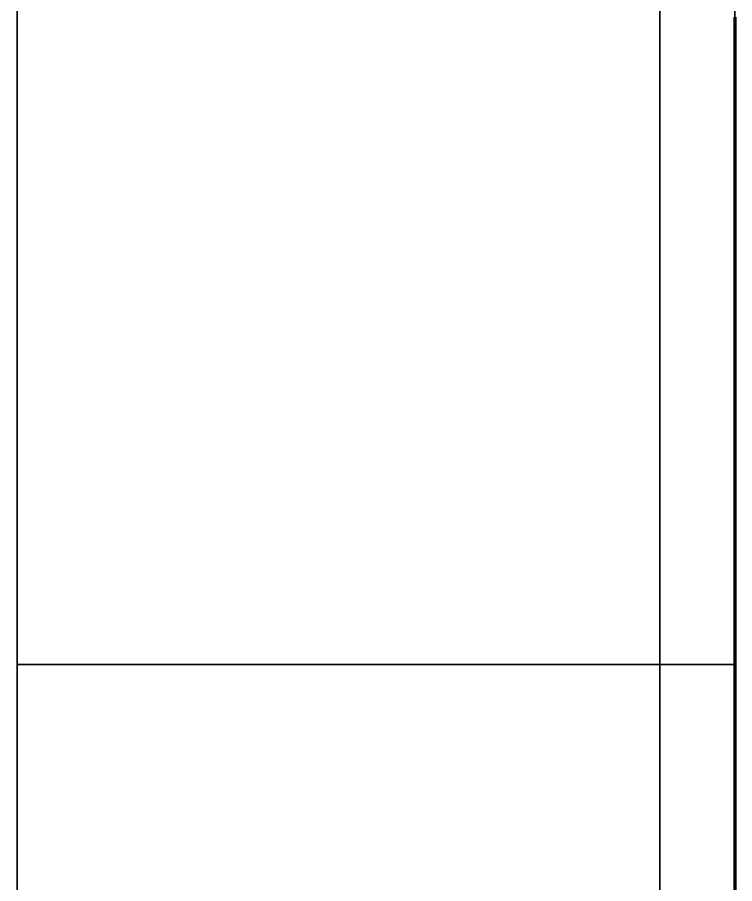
# Model space of a CAD drawing. Header units: millimetres. Extents: x 0 to 2382, y 0 to 420.
# Drawn here: x 184.725 to 187.6, y 112.092 to 115.563 of the extents above; entities that cross this region are included whole.
import ezdxf

# ---------------------------------------------------------------- set-up
doc = ezdxf.new("R2010")
doc.units = ezdxf.units.MM
doc.linetypes.add('IRAM-E-TRAZOS', pattern=[5, 4, -1])
doc.layers.add('01-VISIBLE', color=7, linetype='CONTINUOUS', lineweight=70)
doc.layers.add('02-OCULTA', color=4, linetype='IRAM-E-TRAZOS', lineweight=35)

msp = doc.modelspace()

# ---------------------------------------------------------------- linework, layer by layer
at = {"layer": '01-VISIBLE'}
msp.add_lwpolyline([(187.6, 115.5639), (187.6, 115.5138), (187.6, 115.4637), (187.6, 115.4135), (187.6, 115.3634), (187.6, 115.3133), (187.6, 115.2632), (187.6, 115.213), (187.6, 115.1629), (187.6, 115.1128), (187.6, 115.0627), (187.6, 115.0125), (187.6, 114.9624), (187.6, 114.9123), (187.6, 114.8622), (187.6, 114.812), (187.6, 114.7619), (187.6, 114.7118), (187.6, 114.6617), (187.6, 114.6115), (187.6, 114.5614), (187.6, 114.5113), (187.6, 114.4612), (187.6, 114.411), (187.6, 114.3609), (187.6, 114.3108), (187.6, 114.2607), (187.6, 114.2105), (187.6, 114.1604), (187.6, 114.1103), (187.6, 114.0602), (187.6, 114.01), (187.6, 113.9599), (187.6, 113.9098), (187.6, 113.8596), (187.6, 113.8095), (187.6, 113.7594), (187.6, 113.7093), (187.6, 113.6591), (187.6, 113.609), (187.6, 113.5589), (187.6, 113.5088), (187.6, 113.4586), (187.6, 113.4085), (187.6, 113.3584), (187.6, 113.3083), (187.6, 113.2581), (187.6, 113.208), (187.6, 113.1579), (187.6, 113.1078), (187.6, 113.0576), (187.6, 113.0075), (187.6, 112.9574), (187.6, 112.9073), (187.6, 112.8571), (187.6, 112.807), (187.6, 112.7569), (187.6, 112.7068), (187.6, 112.6566), (187.6, 112.6065), (187.6, 112.5564), (187.6, 112.5063), (187.6, 112.4561), (187.6, 112.406), (187.6, 112.3559), (187.6, 112.3058), (187.6, 112.2556), (187.6, 112.2055), (187.6, 112.1554), (187.6, 112.1053), (187.6, 112.0551)], dxfattribs=at)
at = {"layer": '02-OCULTA'}
msp.add_line((184.725, 112.97), (187.6, 112.97), dxfattribs=at)
for points in [[(184.725, 112.059), (184.725, 112.13), (184.725, 112.201), (184.725, 112.272), (184.725, 112.343), (184.725, 112.414), (184.725, 112.485), (184.725, 112.556), (184.725, 112.627), (184.725, 112.698), (184.725, 112.769), (184.725, 112.84), (184.725, 112.911), (184.725, 112.982), (184.725, 113.053), (184.725, 113.124), (184.725, 113.195), (184.725, 113.266), (184.725, 113.337), (184.725, 113.408), (184.725, 113.479), (184.725, 113.55), (184.725, 113.621), (184.725, 113.692), (184.725, 113.763), (184.725, 113.834), (184.725, 113.905), (184.725, 113.976), (184.725, 114.047), (184.725, 114.118), (184.725, 114.189), (184.725, 114.26), (184.725, 114.331), (184.725, 114.402), (184.725, 114.473), (184.725, 114.544), (184.725, 114.615), (184.725, 114.686), (184.725, 114.757), (184.725, 114.828), (184.725, 114.899), (184.725, 114.97), (184.725, 115.041), (184.725, 115.112), (184.725, 115.183), (184.725, 115.254), (184.725, 115.325), (184.725, 115.396), (184.725, 115.467), (184.725, 115.538), (184.725, 115.609)], [(184.725, 115.6), (184.725, 115.55), (184.725, 115.5), (184.725, 115.45), (184.725, 115.4), (184.725, 115.35), (184.725, 115.3), (184.725, 115.25), (184.725, 115.2), (184.725, 115.15), (184.725, 115.1), (184.725, 115.05), (184.725, 115), (184.725, 114.95), (184.725, 114.9), (184.725, 114.85), (184.725, 114.8), (184.725, 114.75), (184.725, 114.7), (184.725, 114.65), (184.725, 114.6), (184.725, 114.55), (184.725, 114.5), (184.725, 114.45), (184.725, 114.4), (184.725, 114.35), (184.725, 114.3), (184.725, 114.25), (184.725, 114.2), (184.725, 114.15), (184.725, 114.1), (184.725, 114.05), (184.725, 114), (184.725, 113.95), (184.725, 113.9), (184.725, 113.85), (184.725, 113.8), (184.725, 113.75), (184.725, 113.7), (184.725, 113.65), (184.725, 113.6), (184.725, 113.55), (184.725, 113.5), (184.725, 113.45), (184.725, 113.4), (184.725, 113.35), (184.725, 113.3), (184.725, 113.25), (184.725, 113.2), (184.725, 113.15), (184.725, 113.1), (184.725, 113.05), (184.725, 113), (184.725, 112.95), (184.725, 112.9), (184.725, 112.85), (184.725, 112.8), (184.725, 112.75), (184.725, 112.7), (184.725, 112.65), (184.725, 112.6), (184.725, 112.55), (184.725, 112.5), (184.725, 112.45), (184.725, 112.4), (184.725, 112.35), (184.725, 112.3), (184.725, 112.25), (184.725, 112.2), (184.725, 112.15), (184.725, 112.1), (184.725, 112.05)], [(187.3, 112.088), (187.3, 112.16), (187.3, 112.232), (187.3, 112.304), (187.3, 112.376), (187.3, 112.448), (187.3, 112.52), (187.3, 112.592), (187.3, 112.664), (187.3, 112.736), (187.3, 112.808), (187.3, 112.88), (187.3, 112.952), (187.3, 113.024), (187.3, 113.096), (187.3, 113.168), (187.3, 113.24), (187.3, 113.312), (187.3, 113.384), (187.3, 113.456), (187.3, 113.528), (187.3, 113.6), (187.3, 113.672), (187.3, 113.744), (187.3, 113.816), (187.3, 113.888), (187.3, 113.96), (187.3, 114.032), (187.3, 114.104), (187.3, 114.176), (187.3, 114.248), (187.3, 114.32), (187.3, 114.392), (187.3, 114.464), (187.3, 114.536), (187.3, 114.608), (187.3, 114.68), (187.3, 114.752), (187.3, 114.824), (187.3, 114.896), (187.3, 114.968), (187.3, 115.04), (187.3, 115.112), (187.3, 115.184), (187.3, 115.256), (187.3, 115.328), (187.3, 115.4), (187.3, 115.472), (187.3, 115.544), (187.3, 115.616)], [(187.3, 112.059), (187.3, 112.13), (187.3, 112.201), (187.3, 112.272), (187.3, 112.343), (187.3, 112.414), (187.3, 112.485), (187.3, 112.556), (187.3, 112.627), (187.3, 112.698), (187.3, 112.769), (187.3, 112.84), (187.3, 112.911), (187.3, 112.982), (187.3, 113.053), (187.3, 113.124), (187.3, 113.195), (187.3, 113.266), (187.3, 113.337), (187.3, 113.408), (187.3, 113.479), (187.3, 113.55), (187.3, 113.621), (187.3, 113.692), (187.3, 113.763), (187.3, 113.834), (187.3, 113.905), (187.3, 113.976), (187.3, 114.047), (187.3, 114.118), (187.3, 114.189), (187.3, 114.26), (187.3, 114.331), (187.3, 114.402), (187.3, 114.473), (187.3, 114.544), (187.3, 114.615), (187.3, 114.686), (187.3, 114.757), (187.3, 114.828), (187.3, 114.899), (187.3, 114.97), (187.3, 115.041), (187.3, 115.112), (187.3, 115.183), (187.3, 115.254), (187.3, 115.325), (187.3, 115.396), (187.3, 115.467), (187.3, 115.538), (187.3, 115.609)], [(187.3, 115.6), (187.3, 115.55), (187.3, 115.5), (187.3, 115.45), (187.3, 115.4), (187.3, 115.35), (187.3, 115.3), (187.3, 115.25), (187.3, 115.2), (187.3, 115.15), (187.3, 115.1), (187.3, 115.05), (187.3, 115), (187.3, 114.95), (187.3, 114.9), (187.3, 114.85), (187.3, 114.8), (187.3, 114.75), (187.3, 114.7), (187.3, 114.65), (187.3, 114.6), (187.3, 114.55), (187.3, 114.5), (187.3, 114.45), (187.3, 114.4), (187.3, 114.35), (187.3, 114.3), (187.3, 114.25), (187.3, 114.2), (187.3, 114.15), (187.3, 114.1), (187.3, 114.05), (187.3, 114), (187.3, 113.95), (187.3, 113.9), (187.3, 113.85), (187.3, 113.8), (187.3, 113.75), (187.3, 113.7), (187.3, 113.65), (187.3, 113.6), (187.3, 113.55), (187.3, 113.5), (187.3, 113.45), (187.3, 113.4), (187.3, 113.35), (187.3, 113.3), (187.3, 113.25), (187.3, 113.2), (187.3, 113.15), (187.3, 113.1), (187.3, 113.05), (187.3, 113), (187.3, 112.95), (187.3, 112.9), (187.3, 112.85), (187.3, 112.8), (187.3, 112.75), (187.3, 112.7), (187.3, 112.65), (187.3, 112.6), (187.3, 112.55), (187.3, 112.5), (187.3, 112.45), (187.3, 112.4), (187.3, 112.35), (187.3, 112.3), (187.3, 112.25), (187.3, 112.2), (187.3, 112.15), (187.3, 112.1), (187.3, 112.05)], [(187.6, 112.088), (187.6, 112.16), (187.6, 112.232), (187.6, 112.304), (187.6, 112.376), (187.6, 112.448), (187.6, 112.52), (187.6, 112.592), (187.6, 112.664), (187.6, 112.736), (187.6, 112.808), (187.6, 112.88), (187.6, 112.952), (187.6, 113.024), (187.6, 113.096), (187.6, 113.168), (187.6, 113.24), (187.6, 113.312), (187.6, 113.384), (187.6, 113.456), (187.6, 113.528), (187.6, 113.6), (187.6, 113.672), (187.6, 113.744), (187.6, 113.816), (187.6, 113.888), (187.6, 113.96), (187.6, 114.032), (187.6, 114.104), (187.6, 114.176), (187.6, 114.248), (187.6, 114.32), (187.6, 114.392), (187.6, 114.464), (187.6, 114.536), (187.6, 114.608), (187.6, 114.68), (187.6, 114.752), (187.6, 114.824), (187.6, 114.896), (187.6, 114.968), (187.6, 115.04), (187.6, 115.112), (187.6, 115.184), (187.6, 115.256), (187.6, 115.328), (187.6, 115.4), (187.6, 115.472), (187.6, 115.544), (187.6, 115.616)], [(187.6, 112), (187.6, 112.1), (187.6, 112.2), (187.6, 112.3), (187.6, 112.4), (187.6, 112.5), (187.6, 112.6), (187.6, 112.7), (187.6, 112.8), (187.6, 112.9), (187.6, 113), (187.6, 113.1), (187.6, 113.2), (187.6, 113.3), (187.6, 113.4), (187.6, 113.5), (187.6, 113.6), (187.6, 113.7), (187.6, 113.8), (187.6, 113.9), (187.6, 114), (187.6, 114.1), (187.6, 114.2), (187.6, 114.3), (187.6, 114.4), (187.6, 114.5), (187.6, 114.6), (187.6, 114.7), (187.6, 114.8), (187.6, 114.9), (187.6, 115), (187.6, 115.1), (187.6, 115.2), (187.6, 115.3), (187.6, 115.4), (187.6, 115.5), (187.6, 115.6)], [(187.3, 115.5693), (187.3, 115.5192), (187.3, 115.469), (187.3, 115.4188), (187.3, 115.3686), (187.3, 115.3185), (187.3, 115.2683), (187.3, 115.2181), (187.3, 115.1679), (187.3, 115.1178), (187.3, 115.0676), (187.3, 115.0174), (187.3, 114.9672), (187.3, 114.9171), (187.3, 114.8669), (187.3, 114.8167), (187.3, 114.7666), (187.3, 114.7164), (187.3, 114.6662), (187.3, 114.616), (187.3, 114.5659), (187.3, 114.5157), (187.3, 114.4655), (187.3, 114.4153), (187.3, 114.3652), (187.3, 114.315), (187.3, 114.2648), (187.3, 114.2146), (187.3, 114.1645), (187.3, 114.1143), (187.3, 114.0641), (187.3, 114.0139), (187.3, 113.9638), (187.3, 113.9136), (187.3, 113.8634), (187.3, 113.8132), (187.3, 113.7631), (187.3, 113.7129), (187.3, 113.6627), (187.3, 113.6125), (187.3, 113.5624), (187.3, 113.5122), (187.3, 113.462), (187.3, 113.4118), (187.3, 113.3617), (187.3, 113.3115), (187.3, 113.2613), (187.3, 113.2111), (187.3, 113.161), (187.3, 113.1108), (187.3, 113.0606), (187.3, 113.0105), (187.3, 112.9603), (187.3, 112.9101), (187.3, 112.8599), (187.3, 112.8098), (187.3, 112.7596), (187.3, 112.7094), (187.3, 112.6592), (187.3, 112.6091), (187.3, 112.5589), (187.3, 112.5087), (187.3, 112.4585), (187.3, 112.4084), (187.3, 112.3582), (187.3, 112.308), (187.3, 112.2578), (187.3, 112.2077), (187.3, 112.1575), (187.3, 112.1073), (187.3, 112.0571)], [(187.6, 115.5693), (187.6, 115.5192), (187.6, 115.469), (187.6, 115.4188), (187.6, 115.3686), (187.6, 115.3185), (187.6, 115.2683), (187.6, 115.2181), (187.6, 115.1679), (187.6, 115.1178), (187.6, 115.0676), (187.6, 115.0174), (187.6, 114.9672), (187.6, 114.9171), (187.6, 114.8669), (187.6, 114.8167), (187.6, 114.7666), (187.6, 114.7164), (187.6, 114.6662), (187.6, 114.616), (187.6, 114.5659), (187.6, 114.5157), (187.6, 114.4655), (187.6, 114.4153), (187.6, 114.3652), (187.6, 114.315), (187.6, 114.2648), (187.6, 114.2146), (187.6, 114.1645), (187.6, 114.1143), (187.6, 114.0641), (187.6, 114.0139), (187.6, 113.9638), (187.6, 113.9136), (187.6, 113.8634), (187.6, 113.8132), (187.6, 113.7631), (187.6, 113.7129), (187.6, 113.6627), (187.6, 113.6125), (187.6, 113.5624), (187.6, 113.5122), (187.6, 113.462), (187.6, 113.4118), (187.6, 113.3617), (187.6, 113.3115), (187.6, 113.2613), (187.6, 113.2111), (187.6, 113.161), (187.6, 113.1108), (187.6, 113.0606), (187.6, 113.0105), (187.6, 112.9603), (187.6, 112.9101), (187.6, 112.8599), (187.6, 112.8098), (187.6, 112.7596), (187.6, 112.7094), (187.6, 112.6592), (187.6, 112.6091), (187.6, 112.5589), (187.6, 112.5087), (187.6, 112.4585), (187.6, 112.4084), (187.6, 112.3582), (187.6, 112.308), (187.6, 112.2578), (187.6, 112.2077), (187.6, 112.1575), (187.6, 112.1073), (187.6, 112.0571)], [(184.725, 112.0639), (184.725, 112.1142), (184.725, 112.1646), (184.725, 112.2149), (184.725, 112.2653), (184.725, 112.3156), (184.725, 112.3659), (184.725, 112.4163), (184.725, 112.4666), (184.725, 112.5169), (184.725, 112.5673), (184.725, 112.6176), (184.725, 112.668), (184.725, 112.7183), (184.725, 112.7686), (184.725, 112.819), (184.725, 112.8693), (184.725, 112.9197), (184.725, 112.97)], [(184.725, 112.97), (184.725, 112.9197), (184.725, 112.8693), (184.725, 112.819), (184.725, 112.7686), (184.725, 112.7183), (184.725, 112.668), (184.725, 112.6176), (184.725, 112.5673), (184.725, 112.5169), (184.725, 112.4666), (184.725, 112.4163), (184.725, 112.3659), (184.725, 112.3156), (184.725, 112.2653), (184.725, 112.2149), (184.725, 112.1646), (184.725, 112.1142), (184.725, 112.0639)], [(187.6, 112.0639), (187.6, 112.1142), (187.6, 112.1646), (187.6, 112.2149), (187.6, 112.2653), (187.6, 112.3156), (187.6, 112.3659), (187.6, 112.4163), (187.6, 112.4666), (187.6, 112.5169), (187.6, 112.5673), (187.6, 112.6176), (187.6, 112.668), (187.6, 112.7183), (187.6, 112.7686), (187.6, 112.819), (187.6, 112.8693), (187.6, 112.9197), (187.6, 112.97)], [(187.6, 112.97), (187.6, 112.9197), (187.6, 112.8693), (187.6, 112.819), (187.6, 112.7686), (187.6, 112.7183), (187.6, 112.668), (187.6, 112.6176), (187.6, 112.5673), (187.6, 112.5169), (187.6, 112.4666), (187.6, 112.4163), (187.6, 112.3659), (187.6, 112.3156), (187.6, 112.2653), (187.6, 112.2149), (187.6, 112.1646), (187.6, 112.1142), (187.6, 112.0639)]]:
    msp.add_lwpolyline(points, dxfattribs=at)

doc.saveas('drawing.dxf')
